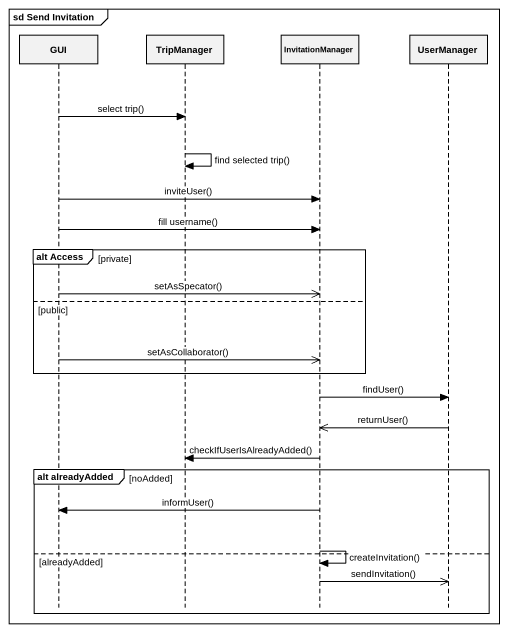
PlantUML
@startuml
mainframe sd Send Invitation
hide footbox
participant GUI
participant TripManager
participant InvitationManager
participant UserManager

GUI -> TripManager : select trip()
TripManager -> TripManager : find selected trip()
GUI -> InvitationManager : inviteUser()
GUI -> InvitationManager : fill username()
group alt Access [private]
  GUI ->> InvitationManager : setAsSpecator()
else public
  GUI ->> InvitationManager : setAsCollaborator()
end
InvitationManager -> UserManager : findUser()
UserManager ->> InvitationManager : returnUser()
InvitationManager -> TripManager : checkIfUserIsAlreadyAdded()
group alt alreadyAdded [noAdded]
  InvitationManager -> GUI : informUser()
  InvitationManager -> InvitationManager : createInvitation()
else alreadyAdded
  InvitationManager ->> UserManager : sendInvitation()
end
@enduml
